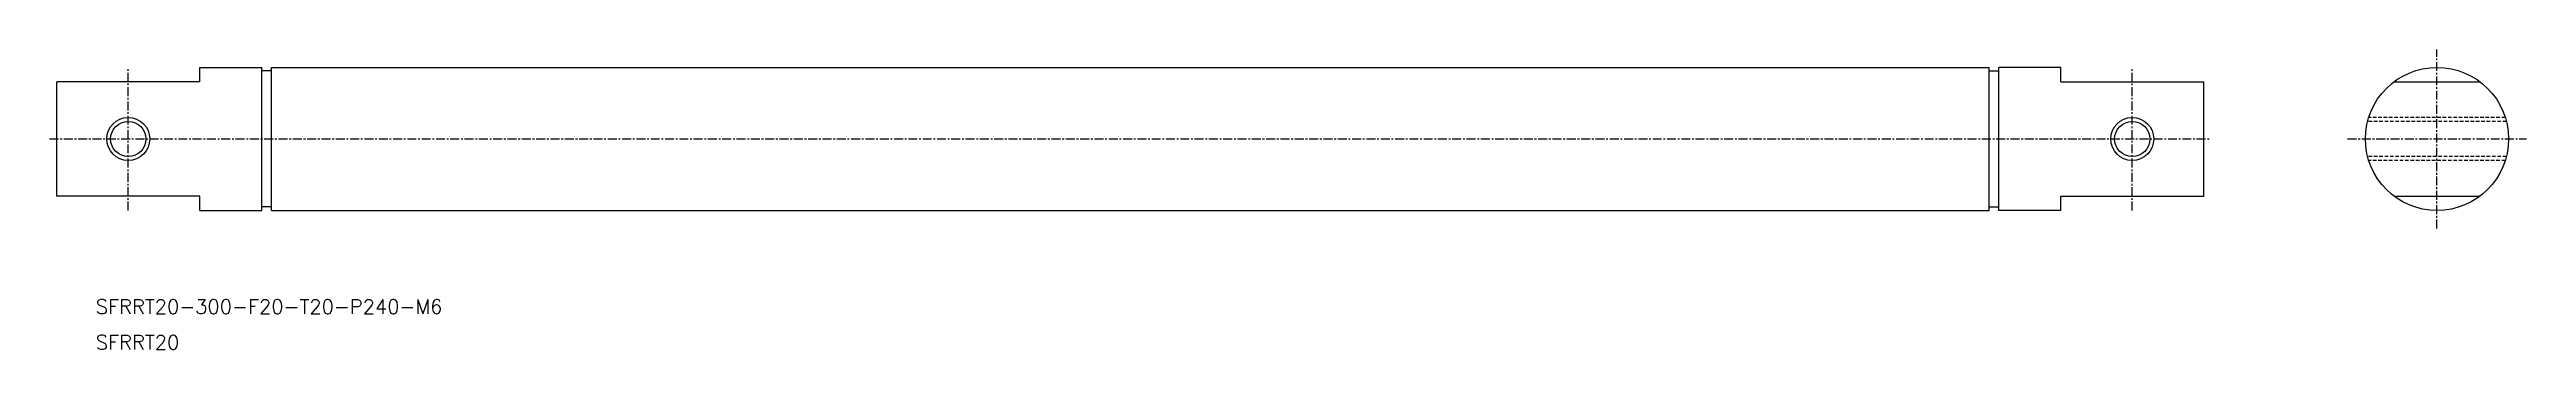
# Model space of a CAD drawing. Extents: x -25473 to -19844, y 30600 to 31926.
# Drawn here: x -25472.9 to -25126.9, y 31883.7 to 31925.7 of the extents above; entities outside this region: 1.
import ezdxf

# ---------------------------------------------------------------- set-up
doc = ezdxf.new("R2010")
doc.units = 0
doc.header["$PDMODE"] = 1
doc.linetypes.add('CENTER', pattern=[2, 1.25, -0.25, 0.25, -0.25])
doc.linetypes.add('DASHED', pattern=[0.75, 0.5, -0.25])
doc.layers.get('0').update_dxf_attribs({"linetype": 'CONTINUOUS'})
doc.layers.add('CENTER', color=1, linetype='CENTER')
doc.styles.add('MISUMI', font='txt.shx')

msp = doc.modelspace()

# ---------------------------------------------------------------- linework, layer by layer
at = {"color": 7, "linetype": 'CONTINUOUS'}
for p, q in [((-25451.94, 31921.16), (-25451.94, 31923.16)), ((-25451.94, 31923.16), (-25443.29, 31923.16)), ((-25443.29, 31903.16), (-25443.29, 31923.16)), ((-25441.94, 31922.66), (-25443.29, 31922.66)), ((-25441.94, 31923.16), (-25201.94, 31923.16)), ((-25441.94, 31903.16), (-25441.94, 31923.16)), ((-25201.94, 31903.16), (-25201.94, 31923.16)), ((-25201.94, 31922.66), (-25200.59, 31922.66)), ((-25200.59, 31903.16), (-25200.59, 31923.16)), ((-25191.94, 31923.16), (-25200.59, 31923.16)), ((-25191.94, 31921.16), (-25191.94, 31923.16)), ((-25451.94, 31921.16), (-25471.94, 31921.16)), ((-25471.94, 31905.16), (-25471.94, 31921.16)), ((-25191.94, 31921.16), (-25171.94, 31921.16)), ((-25171.94, 31905.16), (-25171.94, 31921.16)), ((-25145.36, 31921.16), (-25133.36, 31921.16)), ((-25451.94, 31905.16), (-25471.94, 31905.16)), ((-25451.94, 31903.16), (-25451.94, 31905.16)), ((-25191.94, 31905.16), (-25171.94, 31905.16)), ((-25191.94, 31903.16), (-25191.94, 31905.16)), ((-25145.36, 31905.16), (-25133.36, 31905.16)), ((-25451.94, 31903.16), (-25443.29, 31903.16)), ((-25441.94, 31903.66), (-25443.29, 31903.66)), ((-25441.94, 31903.16), (-25201.94, 31903.16)), ((-25201.94, 31903.66), (-25200.59, 31903.66)), ((-25191.94, 31903.16), (-25200.59, 31903.16))]:
    msp.add_line(p, q, dxfattribs=at)
at = {"color": 3, "linetype": 'DASHED'}
for p, q in [((-25129.67, 31915.62), (-25149.05, 31915.62)), ((-25129.82, 31916.16), (-25148.9, 31916.16)), ((-25129.67, 31910.7), (-25149.05, 31910.7)), ((-25129.82, 31910.16), (-25148.9, 31910.16))]:
    msp.add_line(p, q, dxfattribs=at)
at = {"color": 7, "linetype": 'CONTINUOUS'}
for centre, radius in [((-25139.36, 31913.16), 10), ((-25461.94, 31913.16), 2.46), ((-25181.94, 31913.16), 2.46)]:
    msp.add_circle(centre, radius, dxfattribs=at)
at = {"color": 3, "linetype": 'CONTINUOUS'}
for centre in [(-25461.94, 31913.16), (-25181.94, 31913.16)]:
    msp.add_circle(centre, 3, dxfattribs=at)
at = {"color": 7, "linetype": 'CONTINUOUS'}
msp.add_point((-19844.35, 30599.58), dxfattribs=at)
at = {"layer": 'CENTER', "color": 1, "linetype": 'CENTER'}
for p, q in [((-25461.94, 31903.16), (-25461.94, 31923.16)), ((-25181.94, 31903.16), (-25181.94, 31923.16)), ((-25139.36, 31900.66), (-25139.36, 31925.66)), ((-25472.94, 31913.16), (-25170.94, 31913.16)), ((-25151.86, 31913.16), (-25126.86, 31913.16))]:
    msp.add_line(p, q, dxfattribs=at)

# ---------------------------------------------------------------- texts
at = {"color": 7, "linetype": 'CONTINUOUS', "style": 'MISUMI'}
for s, p in [('SFRRT20-300-F20-T20-P240-M6', (-25466.47, 31888.74)), ('SFRRT20', (-25466.47, 31883.74))]:
    msp.add_text(s, height=2, dxfattribs=at).set_placement(p)

doc.saveas('drawing.dxf')
